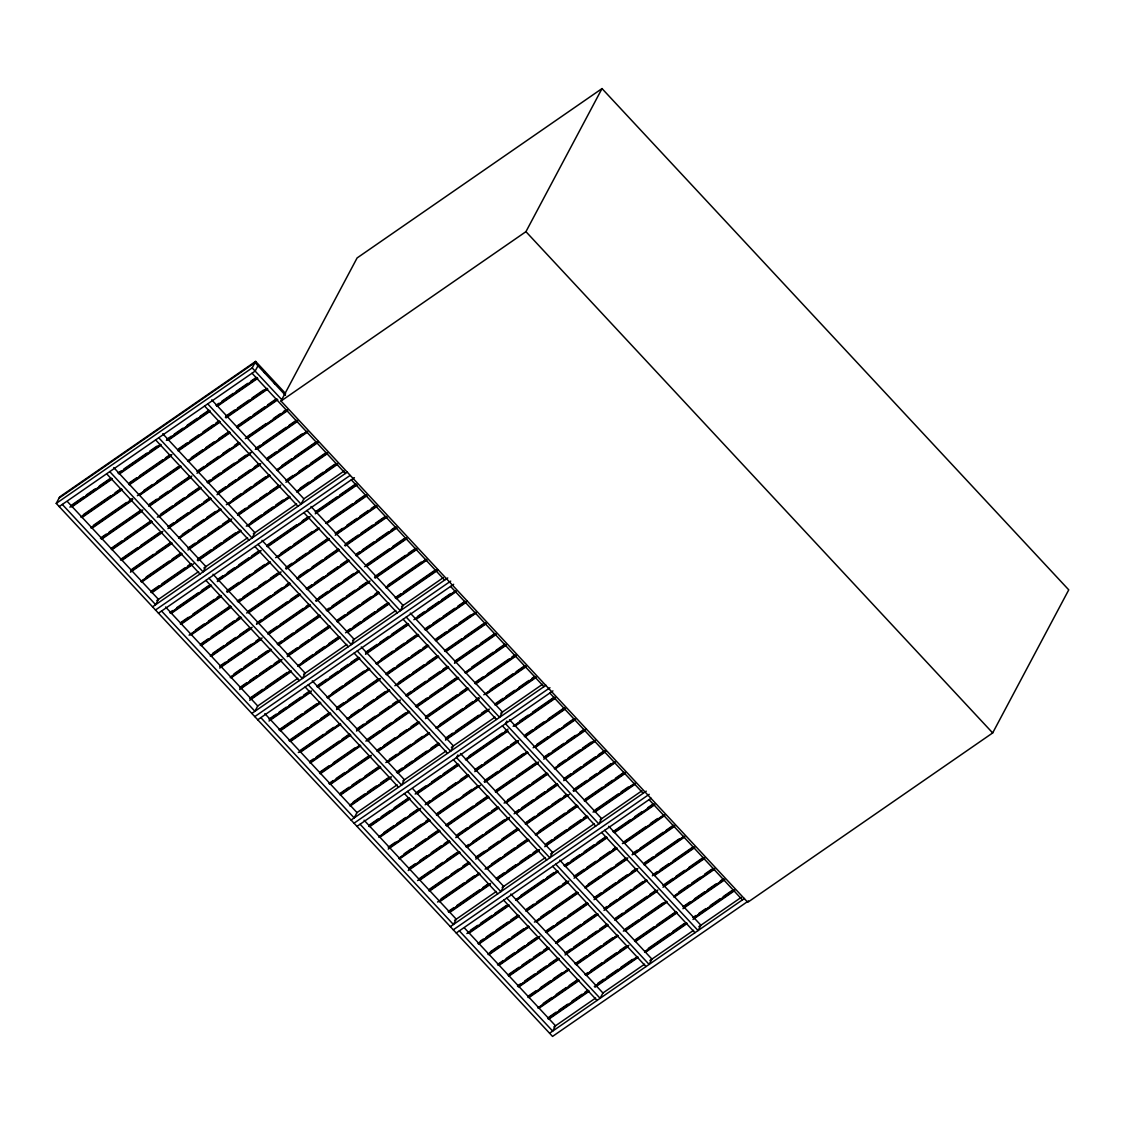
<?xml version="1.0" encoding="UTF-8"?>
<svg xmlns="http://www.w3.org/2000/svg" width="1125" height="1125" viewBox="0 0 1125 1125"><rect width="100%" height="100%" fill="white"/><g stroke="black" fill="none" stroke-linecap="round" stroke-linejoin="round"><path stroke-width="1.5" d="M748.477 900.928L552.544 1036.42L56.25 503.395L59.709 496.898L255.642 361.406L264.98 371.433L264.347 372.628M56.25 503.395L252.183 367.917L255.642 361.406M257.962 365.78L255.15 371.081L59.203 506.573M264.994 373.331L265.627 372.136L274.964 382.162L274.331 383.358M274.978 384.061L275.625 382.866L284.948 392.892L284.316 394.088M281.025 401.034L357.103 257.948L602.016 88.58L1068.75 589.852L992.672 732.938L747.745 902.292L281.025 401.034L525.938 231.666L602.016 88.58M284.977 394.791L285.609 393.595M457.917 754.917L456.497 757.561L549.844 857.827L552.67 852.511L460.519 753.553M506.897 721.041L505.491 723.698L598.837 823.95L601.65 818.648L509.498 719.677M59.077 498.094L255.009 362.602L285.497 395.339M71.916 504.942L83.447 496.969M86.33 494.972L94.978 488.995M99.295 486L109.378 479.039M118.027 473.062L120.909 471.066M123.792 469.069L146.841 453.136M149.723 451.139L156.923 446.161M167.006 439.186L171.338 436.191M174.206 434.208L182.855 428.231M187.172 425.236L197.269 418.261M200.152 416.264L208.786 410.287M216 405.309L218.869 403.312M221.752 401.33L233.283 393.356M236.166 391.359L247.683 383.4M250.566 381.403L256.331 377.409M69.848 507.122L111.628 478.237M118.828 473.245L160.608 444.361M166.373 440.381L209.602 410.484M216.802 405.506L257.147 377.606M71.128 506.63L111.473 478.744M118.673 473.752L160.453 444.867M167.667 439.889L209.447 410.991M216.647 406.013L256.992 378.113M71.944 506.827L112.275 478.941M119.489 473.948L161.269 445.064M168.469 440.086L210.248 411.187M217.448 406.209L257.794 378.309M83.348 514.659L110.728 495.731M115.045 492.75L120.811 488.77M129.459 482.78L136.659 477.802M139.542 475.819L162.591 459.872M165.473 457.875L169.791 454.894M178.439 448.917L187.087 442.941M189.956 440.944L198.605 434.967M202.936 431.972L213.019 425.011M215.902 423.014L218.784 421.017M225.984 416.039L234.619 410.063M237.502 408.066L249.033 400.092M251.916 398.109L263.447 390.136M81.281 516.853L121.613 488.953M128.812 483.975L170.606 455.091M177.806 450.112L219.586 421.214M225.352 417.234L267.131 388.336M81.127 517.359L121.458 489.459M128.672 484.481L171.886 454.598M177.652 450.619L219.431 421.72M226.631 416.742L266.977 388.842M81.928 517.556L122.273 489.656M129.473 484.678L171.253 455.794M178.453 450.802L220.233 421.917M225.998 417.938L267.778 389.039M93.333 525.389L126.478 502.481M129.361 500.484L132.244 498.502M143.761 490.528L152.409 484.552M156.727 481.556L178.341 466.608M191.306 457.65L202.838 449.677M205.72 447.68L214.355 441.703M218.686 438.722L228.769 431.747M237.403 425.77L250.383 416.798M253.252 414.816L264.783 406.842M267.666 404.845L276.314 398.869M91.266 527.583L131.597 499.683M137.363 495.703L180.591 465.82M187.791 460.828L229.57 431.944M236.77 426.966L277.116 399.066M91.111 528.089L132.891 499.191M138.656 495.211L180.436 466.327M187.636 461.334L229.416 432.45M236.63 427.472L276.961 399.572M91.912 528.286L132.258 500.386M139.458 495.408L181.237 466.523M188.452 461.531L230.231 432.647M237.431 427.669L277.762 399.769M100.448 538.116L106.214 534.122M109.083 532.139L140.78 510.216M149.428 504.239L156.628 499.261M159.511 497.264L168.159 491.288M172.477 488.306L189.773 476.339M196.973 471.361L204.173 466.383M207.056 464.386L218.588 456.427M222.905 453.431L230.105 448.453M234.436 445.458L238.753 442.477M247.402 436.5L266.133 423.548M273.333 418.556L280.533 413.578M283.416 411.595L286.298 409.598M101.25 538.312L141.595 510.412M148.795 505.434L190.575 476.536M197.775 471.558L239.555 442.673M245.32 438.68L287.1 409.795M101.095 538.819L142.875 509.92M148.641 505.941L191.869 476.058M197.62 472.064L239.414 443.18M246.614 438.188L286.945 410.302M101.911 539.016L142.242 511.116M149.442 506.138L191.236 477.239M196.988 473.259L240.216 443.377M247.416 438.384L287.761 410.498M111.867 547.847L121.964 540.872M124.847 538.875L150.778 520.945M160.861 513.97L172.378 505.997M175.261 504.014L183.909 498.038M188.227 495.042L198.323 488.067M206.958 482.091L209.841 480.094M212.723 478.111L219.923 473.119M222.806 471.136L234.337 463.163M238.655 460.167L245.855 455.189M255.952 448.214L260.269 445.233M263.152 443.236L286.2 427.303M289.083 425.306L296.283 420.328M111.234 549.042L151.58 521.142M157.345 517.163L200.559 487.266M207.773 482.287L250.987 452.405M255.305 449.409L297.098 420.525M112.528 548.55L151.425 521.648M158.625 516.67L200.405 487.772M207.619 482.794L250.833 452.911M256.598 448.917L296.944 421.031M111.895 549.731L152.227 521.845M159.441 516.867L201.22 487.969M208.42 482.991L250.2 454.092M257.4 449.114L297.745 421.228M120.417 559.561L137.714 547.608M140.597 545.625L159.314 532.673M167.963 526.697L173.728 522.703M176.611 520.72L188.128 512.747M191.011 510.75L199.659 504.773M203.977 501.778L209.742 497.798M218.391 491.822L225.591 486.844M228.473 484.847L235.673 479.869M238.556 477.872L250.088 469.898M254.405 466.917L258.736 463.922M267.37 457.945L276.019 451.969M278.902 449.986L301.95 434.039M121.233 559.758L161.564 531.872M168.778 526.894L210.558 497.995M217.758 493.017L259.538 464.119M266.738 459.141L307.083 431.241M121.078 560.264L162.858 531.38M168.623 527.4L210.403 498.502M217.603 493.523L260.817 463.627M266.583 459.647L306.928 431.747M121.88 560.461L162.225 532.575M167.991 528.581L211.205 498.698M216.97 494.719L260.184 464.822M267.398 459.844L307.73 431.944M131.85 569.292L153.464 554.358M156.347 552.361L170.747 542.405M182.278 534.431L189.478 529.453M192.361 527.456L203.892 519.483M206.761 517.5L215.409 511.509M232.706 499.556L241.341 493.58M244.223 491.597L251.423 486.605M254.306 484.622L265.837 476.648M281.686 465.694L291.769 458.719M294.652 456.722L314.817 442.772M131.217 570.487L171.562 542.602M178.763 537.609L220.542 508.725M226.308 504.731L269.522 474.848M276.722 469.87L317.067 441.97M131.062 570.994L171.408 543.108M178.608 538.116L220.387 509.231M227.588 504.253L269.367 475.355M276.581 470.377L318.361 441.478M130.43 572.189L172.209 543.291M179.409 538.312L221.189 509.428M228.403 504.45L270.183 475.552M277.383 470.573L317.728 442.673M146.166 577.041L169.214 561.094M172.097 559.111L180.731 553.12M187.945 548.142L195.145 543.164M198.028 541.167L205.228 536.189M208.111 534.192L219.642 526.233M222.511 524.236L229.725 519.258M238.359 513.281L245.573 508.289M248.456 506.306L257.091 500.33M259.973 498.333L267.173 493.355M270.056 491.358L278.705 485.381M285.905 480.403L293.119 475.425M298.87 471.431L307.519 465.455M310.402 463.458L326.25 452.503M141.202 581.217L181.547 553.317M188.747 548.339L230.527 519.455M237.727 514.462L279.506 485.578M286.72 480.6L327.052 452.7M141.047 581.723L181.392 553.823M188.592 548.845L231.82 518.962M237.572 514.969L280.8 485.086M286.566 481.106L326.897 453.206M141.862 581.92L182.194 554.02M187.959 550.041L231.188 520.158M238.388 515.166L280.167 486.281M285.933 482.302L327.712 453.403M151.819 590.752L159.033 585.773M161.916 583.777L184.964 567.844M187.847 565.847L190.73 563.85M197.93 558.872L210.895 549.9M213.778 547.917L220.978 542.939M223.861 540.942L235.392 532.969M251.241 522.014L261.323 515.039M264.206 513.042L272.841 507.066M275.723 505.069L282.938 500.091M300.22 488.137L308.869 482.161M314.62 478.181L323.269 472.205M326.152 470.208L334.8 464.231M151.186 591.947L191.531 564.047M197.297 560.067L240.511 530.184M246.277 526.191L289.505 496.308M296.705 491.33L337.05 463.43M151.073 592.481L191.405 564.595M198.619 559.603L240.398 530.719M247.598 525.741L289.378 496.842M296.578 491.864L336.923 463.964M151.875 592.678L193.655 563.794M197.986 560.798L241.2 530.916M248.4 525.938L290.18 497.039M297.394 492.061L337.725 464.161M156.811 600.525L198.591 571.641M203.836 568.013L247.584 537.764M253.336 533.784L296.564 503.887M303.764 498.909L344.109 471.009M152.55 606.825L347.456 472.05M155.503 610.003L350.002 475.509M158.47 613.181L354.403 477.689M169.734 612.534L172.617 610.538M176.948 607.556L198.548 592.608M201.431 590.611L208.631 585.633M217.28 579.656L223.045 575.677M227.363 572.681L234.577 567.703M238.894 564.722L248.977 557.747M251.859 555.75L259.059 550.772M267.708 544.795L296.522 524.869M302.288 520.875L308.053 516.895M315.253 511.917L336.867 496.969M339.75 494.972L355.584 484.017M170.55 612.731L210.881 584.831M218.095 579.853L259.875 550.969M267.075 545.977L308.855 517.092M316.055 512.114L356.4 484.214M170.395 613.237L210.727 585.337M217.941 580.359L261.155 550.477M266.92 546.483L310.148 516.6M315.9 512.62L356.245 484.72M171.197 613.434L211.542 585.534M217.308 581.555L260.522 551.672M267.722 546.68L309.502 517.795M315.267 513.802L357.047 484.917M181.167 622.266L188.367 617.288M192.698 614.292L214.298 599.358M217.181 597.361L220.064 595.364M227.264 590.386L238.795 582.413M243.112 579.431L250.327 574.439M254.644 571.458L264.727 564.483M280.575 553.528L290.658 546.553M293.541 544.556L312.272 531.605M331.003 518.653L352.617 503.719M355.5 501.722L364.134 495.745M180.534 623.461L220.88 595.561M226.631 591.581L269.859 561.684M275.625 557.705L318.839 527.822M326.039 522.844L366.384 494.944M180.38 623.967L220.725 596.067M227.925 591.089L269.705 562.191M276.905 557.212L318.684 528.328M325.898 523.336L366.23 495.45M181.181 624.164L221.527 596.264M227.292 592.284L270.506 562.388M277.72 557.409L319.5 528.525M326.7 523.533L367.045 495.647M195.483 630L204.117 624.023M208.448 621.042L230.048 606.094M237.262 601.116L240.145 599.119M243.028 597.122L254.545 589.163M258.863 586.167L266.077 581.189M270.394 578.194L277.594 573.216M286.242 567.239L292.008 563.259M296.325 560.264L306.408 553.289M309.291 551.306L328.022 538.355M335.222 533.362L342.436 528.384M346.753 525.403L356.836 518.428M359.719 516.431L368.367 510.455M371.25 508.458L375.567 505.477M189.084 635.175L230.864 606.291M238.064 601.312L279.844 572.414M285.609 568.434L328.823 538.552M336.038 533.559L376.369 505.673M190.364 634.697L230.709 606.797M237.909 601.819L281.137 571.922M286.903 567.942L328.683 539.058M335.883 534.066L376.214 506.18M191.18 634.894L231.511 606.994M238.725 602.016L280.505 573.117M286.256 569.138L329.484 539.241M335.25 535.261L377.03 506.377M201.15 643.725L208.35 638.733M211.233 636.75L219.867 630.773M224.198 627.778L234.281 620.803M237.164 618.82L240.047 616.823M248.681 610.847L270.295 595.898M274.627 592.917L281.827 587.925M286.144 584.944L289.027 582.947M299.109 575.972L307.758 569.995M312.075 567.014L322.158 560.039M325.041 558.042L338.006 549.07M346.655 543.094L358.186 535.134M361.069 533.138L372.586 525.164M375.469 523.167L384.117 517.191M200.503 644.906L240.848 617.02M246.614 613.027L289.828 583.144M297.042 578.166L338.822 549.267M344.587 545.288L386.367 516.403M200.362 645.413L240.694 617.527M247.894 612.548L289.688 583.65M296.887 578.672L338.667 549.773M345.867 544.795L386.212 516.895M201.164 645.609L241.509 617.723M248.709 612.731L290.489 583.847M297.689 578.869L339.469 549.97M345.234 545.991L387.014 517.092M212.569 653.456L224.1 645.483M226.983 643.486L235.617 637.509M239.948 634.528L250.031 627.553M257.231 622.561L261.562 619.58M264.431 617.583L287.494 601.65M290.377 599.653L297.577 594.675M306.225 588.698L311.977 584.705M314.859 582.722L323.508 576.745M327.825 573.75L337.908 566.775M340.791 564.778L348.005 559.8M356.639 553.823L359.522 551.827M362.405 549.844L373.936 541.87M376.819 539.873L388.336 531.914M391.219 529.917L395.55 526.922M210.502 655.636L250.833 627.75M256.598 623.756L299.827 593.873M307.027 588.895L348.806 559.997M356.006 555.019L396.352 527.119M210.347 656.142L252.127 627.258M256.444 624.263L299.672 594.38M306.872 589.402L348.652 560.503M355.852 555.525L396.197 527.625M211.148 656.339L251.494 628.453M258.694 623.461L300.473 594.577M307.673 589.598L349.453 560.7M356.667 555.722L396.998 527.822M219.684 666.169L225.436 662.189M228.319 660.192L239.85 652.219M242.733 650.236L251.381 644.259M255.698 641.264L260.016 638.269M268.664 632.292L277.312 626.316M280.195 624.333L303.244 608.386M306.127 606.389L309.009 604.406M319.092 597.431L327.727 591.455M330.609 589.458L339.258 583.481M343.575 580.5L353.672 573.525M366.638 564.553L389.686 548.606M392.569 546.623L404.086 538.65M220.486 666.366L260.831 638.466M268.031 633.488L309.811 604.603M315.577 600.609L358.791 570.727M364.556 566.747L406.336 537.848M220.331 666.872L262.111 637.987M267.877 633.994L309.656 605.109M316.856 600.117L358.636 571.233M365.85 566.255L406.181 538.355M219.698 668.067L261.478 639.169M268.678 634.191L310.458 605.306M316.223 601.312L359.452 571.43M366.652 566.452L406.997 538.552M233.986 673.903L241.186 668.925M244.069 666.942L255.6 658.969M258.483 656.972L267.131 650.995M277.214 644.02L281.531 641.039M284.414 639.042L293.062 633.066M295.945 631.069L318.994 615.136M326.194 610.144L329.077 608.161M331.959 606.164L343.491 598.191M346.359 596.208L355.008 590.217M359.325 587.236L366.539 582.258M375.173 576.281L405.436 555.356M408.319 553.359L415.519 548.381M230.47 677.095L270.816 649.195M278.016 644.217L319.795 615.333M326.995 610.341L368.789 581.456M374.541 577.462L416.32 548.578M230.316 677.602L270.661 649.702M277.861 644.723L319.641 615.825M326.855 610.847L370.069 580.964M375.834 576.984L416.18 549.084M231.131 677.798L271.462 649.898M278.677 644.92L320.456 616.022M327.656 611.044L369.436 582.159M375.202 578.166L416.981 549.281M239.653 687.628L246.853 682.65M249.736 680.653L256.95 675.675M259.819 673.678L271.35 665.705M274.233 663.722L279.998 659.728M287.198 654.75L297.281 647.775M300.164 645.778L308.812 639.802M311.695 637.819L328.978 625.852M337.627 619.875L344.827 614.897M347.709 612.9L359.241 604.941M362.109 602.944L370.758 596.967M375.089 593.972L377.958 591.989M388.055 585.014L421.186 562.092M240.455 687.825L280.8 659.925M288 654.947L329.78 626.048M336.994 621.07L378.773 592.186M385.973 587.194L426.319 559.308M240.314 688.331L282.094 659.433M287.845 655.453L329.639 626.555M336.839 621.577L378.619 592.692M385.819 587.7L426.164 559.814M239.681 689.513L281.461 660.628M287.213 656.648L330.441 626.752M337.641 621.773L379.42 592.889M386.634 587.897L426.966 560.011M249.638 698.358L262.603 689.386M265.486 687.389L287.1 672.455M302.948 661.486L313.031 654.511M315.914 652.528L324.562 646.552M328.88 643.556L338.962 636.581M347.611 630.605L350.494 628.608M353.377 626.625L360.577 621.647M363.459 619.65L374.991 611.677M377.873 609.68L386.508 603.703M395.156 597.727L400.922 593.747M403.805 591.75L434.053 570.839M250.453 698.555L290.784 670.655M297.998 665.677L339.778 636.778M345.544 632.798L388.758 602.902M395.958 597.923L436.303 570.038M250.327 699.089L290.672 671.189M297.872 666.211L339.652 637.327M346.852 632.334L388.631 603.45M395.845 598.472L437.625 569.573M249.694 700.284L291.473 671.386M298.673 666.408L340.453 637.509M347.667 632.531L389.447 603.647M396.647 598.669L436.992 570.769M257.512 706.134L297.858 678.234M303.609 674.255L346.837 644.372M352.603 640.378L395.817 610.495M401.583 606.516L443.362 577.617M251.817 713.433L447.75 577.941M254.77 716.611L450.703 581.119M257.723 719.775L453.656 584.297M269.002 719.142L276.202 714.15M279.084 712.167L286.284 707.189M289.167 705.192L300.698 697.219M303.567 695.222L309.333 691.242M317.981 685.266L326.63 679.289M329.512 677.292L338.147 671.316M341.03 669.319L348.23 664.341M351.113 662.358L358.327 657.366M365.527 652.388L377.044 644.414M379.927 642.431L388.575 636.455M391.458 634.458L407.306 623.503M417.389 616.528L424.589 611.55M427.472 609.553L439.003 601.58M441.886 599.583L450.52 593.606M269.803 719.339L310.148 691.439M317.348 686.461L359.128 657.562M366.328 652.584L408.108 623.7M413.873 619.706L455.653 590.822M269.648 719.845L311.428 690.947M317.194 686.967L358.973 658.069M366.173 653.091L407.953 624.206M415.167 619.214L455.498 591.328M269.016 721.027L310.795 692.142M317.995 687.164L359.775 658.266M365.541 654.286L408.769 624.389M415.969 619.411L456.314 591.525M278.986 729.872L291.952 720.9M294.834 718.903L302.034 713.925M304.917 711.928L316.448 703.969M332.297 693L342.38 686.025M345.262 684.042L363.994 671.091M381.277 659.138L392.808 651.164M395.677 649.167L404.325 643.191M407.208 641.194L415.856 635.217M424.491 629.241L430.256 625.261M433.139 623.264L440.339 618.286M443.222 616.289L454.753 608.33M457.636 606.333L464.836 601.355M279.788 730.055L320.133 702.169M327.333 697.191L369.113 668.292M376.327 663.314L418.106 634.416M425.306 629.438L465.637 601.552M279.633 730.561L319.978 702.675M327.178 697.697L368.958 668.798M376.172 663.82L417.952 634.922M425.152 629.944L466.931 601.059M280.448 730.758L320.78 702.872M327.994 697.894L369.773 668.995M376.973 664.017L418.753 635.119M425.953 630.141L466.298 602.241M288.97 740.587L307.702 727.636M310.584 725.653L317.784 720.661M320.667 718.678L329.316 712.702M336.516 707.709L343.716 702.731M348.047 699.75L358.13 692.775M361.013 690.778L378.295 678.825M386.944 672.848L394.144 667.87M397.027 665.873L408.558 657.9M411.441 655.917L420.075 649.927M422.958 647.944L427.275 644.948M435.923 638.972L446.006 631.997M448.889 630.014L456.103 625.022M458.972 623.039L470.503 615.066M289.786 740.784L330.117 712.898M337.317 707.906L379.111 679.022M386.311 674.044L428.091 645.145M435.291 640.167L475.636 612.267M289.631 741.291L329.962 713.405M337.177 708.413L380.391 678.53M386.156 674.55L427.936 645.652M436.584 639.675L475.481 612.773M290.433 741.487L330.778 713.602M336.53 709.608L379.758 679.725M386.958 674.747L428.738 645.848M435.952 640.87L476.283 612.97M300.403 750.319L323.452 734.386M326.334 732.389L333.534 727.411M350.831 715.458L359.466 709.481M363.797 706.486L373.88 699.511M376.763 697.528L385.411 691.538M398.377 682.58L409.894 674.606M412.777 672.609L424.308 664.65M427.191 662.653L435.825 656.677M444.473 650.7L461.756 638.747M464.639 636.75L483.37 623.798M298.322 752.513L340.102 723.614M347.316 718.636L389.095 689.752M394.861 685.758L438.075 655.875M445.275 650.897L485.62 622.997M299.616 752.02L339.961 724.12M347.161 719.142L388.941 690.258M396.141 685.266L437.92 656.381M445.12 651.403L485.466 623.503M300.417 752.217L340.762 724.317M347.962 719.339L389.742 690.455M396.942 685.462L438.736 656.578M445.936 651.6L486.267 623.7M310.387 761.048L313.27 759.052M316.153 757.069L339.202 741.122M342.084 739.139L349.284 734.147M356.498 729.169L363.698 724.191M366.581 722.194L375.216 716.217M379.547 713.236L389.63 706.261M392.512 704.264L396.83 701.269M406.913 694.308L411.244 691.312M414.127 689.316L425.644 681.356M428.527 679.359L440.058 671.386M442.941 669.389L447.258 666.408M455.906 660.431L477.506 645.483M480.389 643.486L494.803 633.53M309.755 762.244L350.1 734.344M357.3 729.366L399.08 700.481M406.28 695.489L448.059 666.605M455.273 661.627L495.605 633.727M309.6 762.75L349.945 734.85M357.145 729.872L400.373 699.989M406.125 695.995L447.905 667.111M455.119 662.133L495.45 634.233M310.416 762.947L350.747 735.047M356.512 731.067L399.741 701.17M406.941 696.192L448.72 667.308M454.486 663.314L496.266 634.43M320.372 771.778L329.02 765.802M333.337 762.806L354.952 747.872M367.917 738.9L379.448 730.927M382.331 728.944L390.98 722.967M395.297 719.972L405.38 712.997M415.462 706.022L426.994 698.048M429.877 696.066L441.394 688.092M444.277 686.095L455.808 678.136M471.656 667.167L493.27 652.233M496.139 650.236L504.787 644.259M319.739 772.973L360.084 745.073M365.85 741.094L409.064 711.197M416.278 706.219L458.058 677.334M465.258 672.342L505.603 644.456M319.584 773.48L359.93 745.58M367.13 740.602L408.909 711.703M416.123 706.725L457.903 677.841M465.103 672.848L505.448 644.962M320.4 773.677L360.731 745.777M367.945 740.798L409.725 711.9M416.925 706.922L458.705 678.038M465.905 673.045L506.25 645.159M328.922 783.506L333.253 780.511M336.122 778.514L344.77 772.538M349.102 769.556L369.267 755.606M377.916 749.63L380.784 747.633M383.667 745.65L395.198 737.677M399.516 734.681L406.73 729.703M411.047 726.708L418.247 721.73M425.447 716.752L457.144 694.828M460.027 692.845L467.241 687.867M475.875 681.877L483.075 676.898M487.406 673.917L509.02 658.969M511.903 656.972L514.772 654.989M329.738 783.703L370.069 755.803M377.269 750.825L419.062 721.927M426.262 716.948L468.042 688.05M475.242 683.072L515.587 655.186M329.583 784.209L371.362 755.311M377.128 751.331L418.908 722.433M426.108 717.455L467.888 688.556M475.087 683.578L515.433 655.692M330.384 784.392L370.73 756.506M377.93 751.528L419.709 722.63M425.475 718.65L468.689 688.753M475.903 683.775L516.234 655.889M340.355 793.238L349.003 787.261M351.886 785.264L360.52 779.287M364.852 776.292L379.252 766.336M389.334 759.361L396.548 754.383M399.417 752.386L410.948 744.413M415.266 741.431L422.48 736.439M439.763 724.486L462.811 708.553M465.694 706.556L472.894 701.578M475.777 699.581L478.659 697.598M490.191 689.625L498.839 683.648M503.156 680.653L513.239 673.678M516.122 671.695L524.77 665.719M339.722 794.419L380.053 766.533M385.819 762.539L429.047 732.656M436.247 727.678L478.027 698.78M483.792 694.8L525.572 665.902M341.002 793.927L379.913 767.039M387.112 762.047L428.892 733.163M436.092 728.184L479.32 698.288M485.086 694.308L525.417 666.408M340.369 795.122L380.714 767.236M387.914 762.244L429.694 733.359M436.908 728.381L478.687 699.483M485.887 694.505L526.233 666.605M353.222 801.97L364.753 793.997M367.636 792L376.27 786.023M380.602 783.042L387.802 778.05M396.45 772.073L402.202 768.094M405.084 766.097L412.298 761.119M415.167 759.122L426.698 751.162M431.016 748.167L438.23 743.189M445.43 738.211L452.63 733.219M455.513 731.236L478.561 715.289M481.444 713.306L485.775 710.311M495.858 703.336L503.058 698.358M505.941 696.361L514.589 690.384M518.906 687.403L528.989 680.428M531.872 678.431L534.755 676.434M349.706 805.148L390.052 777.263M397.252 772.27L439.031 743.386M446.231 738.408L488.011 709.509M495.225 704.531L535.556 676.631M349.58 805.697L391.373 776.798M397.125 772.819L438.905 743.92M446.119 738.942L489.333 709.059M495.098 705.066L535.444 677.18M350.395 805.88L390.727 777.994M397.941 773.016L439.72 744.117M445.486 740.138L488.7 710.241M495.9 705.262L536.245 677.377M356.766 812.742L397.111 784.842M402.877 780.862L446.091 750.966M451.336 747.338L495.084 717.103M500.836 713.109L542.63 684.225M351.07 820.041L545.977 685.266M354.023 823.205L549.956 687.727M356.977 826.383L552.923 690.891M369.689 824.752L378.338 818.761M381.22 816.778L389.869 810.802M394.186 807.806L408.6 797.85M417.234 791.873L425.883 785.897M431.648 781.903L440.297 775.927M443.166 773.93L457.58 763.973M469.111 756L502.242 733.092M505.125 731.095L508.008 729.098M519.525 721.139L528.173 715.163M532.491 712.167L554.105 697.219M369.056 825.933L409.402 798.047M415.167 794.053L458.381 764.17M465.595 759.192L507.375 730.294M513.127 726.314L554.92 697.416M368.902 826.439L409.247 798.553M416.447 793.561L458.227 764.677M465.441 759.698L507.22 730.8M514.42 725.822L554.766 697.922M369.717 826.636L410.048 798.75M417.263 793.758L459.042 764.873M466.242 759.895L508.022 730.997M515.222 726.019L555.567 698.119M384.005 832.486L394.088 825.511M396.97 823.514L405.619 817.538M409.936 814.556L417.136 809.564M425.784 803.588L430.116 800.606M432.984 798.609L441.633 792.633M447.398 788.653L456.047 782.677M460.364 779.681L467.564 774.703M474.764 769.725L481.978 764.733M484.861 762.75L507.909 746.803M510.792 744.806L516.558 740.827M525.192 734.85L532.406 729.872M535.275 727.875L543.923 721.898M548.241 718.917L564.089 707.948M379.055 836.663L419.386 808.763M425.152 804.783L468.38 774.9M475.58 769.922L517.359 741.023M524.559 736.045L564.905 708.145M378.9 837.169L420.68 808.284M426.445 804.291L468.225 775.406M475.425 770.428L518.639 740.531M524.405 736.552L564.75 708.652M379.702 837.366L420.047 809.466M427.247 804.488L469.027 775.603M474.792 771.609L518.006 741.727M525.22 736.748L565.552 708.848M388.237 847.195L395.438 842.217M399.755 839.222L409.837 832.247M412.72 830.264L421.369 824.287M425.686 821.292L428.569 819.295M437.217 813.319L457.383 799.369M463.148 795.389L471.797 789.413M484.763 780.441L497.728 771.483M500.611 769.486L523.659 753.553M536.625 744.581L548.156 736.608M551.039 734.625L559.673 728.648M564.005 725.653L574.087 718.678M389.039 847.392L429.384 819.492M436.584 814.514L478.364 785.63M484.13 781.636L527.344 751.753M533.109 747.773L574.889 718.875M388.884 847.898L429.23 819.998M436.43 815.02L478.209 786.136M485.409 781.144L527.189 752.259M534.403 747.281L574.734 719.381M388.252 849.094L430.031 820.195M437.231 815.217L480.459 785.334M484.777 782.339L528.005 752.456M535.205 747.478L575.55 719.578M403.987 853.931L411.187 848.953M415.505 845.972L425.587 838.997M428.47 837L437.119 831.023M445.767 825.047L473.133 806.119M476.016 804.122L487.547 796.148M496.181 790.172L513.478 778.219M516.361 776.236L535.092 763.284M543.727 757.308L549.492 753.314M552.375 751.317L563.906 743.358M566.789 741.361L575.423 735.384M579.755 732.389L584.072 729.408M399.023 858.122L439.369 830.222M446.569 825.244L488.348 796.345M495.548 791.367L537.328 762.483M544.542 757.491L584.873 729.605M398.869 858.628L439.214 830.728M446.414 825.75L488.194 796.852M495.394 791.873L538.622 761.991M544.388 757.997L586.167 729.113M399.684 858.825L440.016 830.925M447.23 825.947L489.009 797.048M496.209 792.07L537.989 763.186M543.755 759.192L585.534 730.308M409.655 867.656L415.406 863.662M419.738 860.681L426.938 855.703M431.255 852.708L441.337 845.733M444.22 843.75L448.552 840.755M457.186 834.778L467.283 827.803M470.152 825.806L488.883 812.855M491.766 810.872L497.531 806.878M507.614 799.903L529.228 784.969M532.111 782.972L546.511 773.016M558.042 765.042L565.242 760.064M568.125 758.067L579.656 750.094M582.539 748.097L591.173 742.12M409.008 868.852L449.353 840.952M456.553 835.973L498.333 807.075M504.098 803.095L547.327 773.213M554.527 768.22L594.872 740.334M408.867 869.358L449.198 841.458M456.398 836.48L498.178 807.581M505.392 802.603L547.172 773.705M554.372 768.727L594.717 740.841M408.22 870.539L450.014 841.655M455.766 837.661L498.994 807.778M506.194 802.8L547.973 773.902M555.173 768.923L595.519 741.038M419.639 878.386L431.156 870.413M435.488 867.417L442.688 862.439M447.005 859.458L457.088 852.483M465.736 846.506L468.619 844.509M472.936 841.514L483.033 834.539M485.916 832.556L504.633 819.605M514.73 812.63L519.047 809.634M521.93 807.652L533.447 799.678M536.33 797.681L544.978 791.705M547.861 789.708L556.509 783.731M563.709 778.753L570.909 773.775M573.792 771.778L580.992 766.8M583.875 764.803L595.406 756.844M598.289 754.847L604.055 750.867M417.558 880.566L459.337 851.681M466.552 846.703L508.331 817.805M514.083 813.825L557.311 783.928M564.511 778.95L604.856 751.05M418.852 880.073L459.183 852.188M466.397 847.195L509.611 817.313M515.377 813.333L557.156 784.434M564.356 779.456L606.136 750.572M419.653 880.27L459.998 852.384M467.198 847.392L508.978 818.508M516.178 813.53L557.958 784.631M563.723 780.652L605.503 751.753M429.623 889.102L446.906 877.148M451.238 874.167L458.438 869.189M462.755 866.194L468.52 862.214M475.72 857.222L484.369 851.245M488.7 848.264L498.783 841.289M501.666 839.292L517.514 828.337M526.148 822.361L534.797 816.384M537.68 814.388L549.197 806.414M552.08 804.431L560.728 798.455M563.611 796.458L566.494 794.461M573.694 789.483L586.659 780.511M589.542 778.528L596.742 773.536M599.625 771.553L611.156 763.58M428.991 890.297L469.336 862.411M476.536 857.419L518.316 828.534M525.516 823.556L567.295 794.658M573.061 790.678L614.841 761.78M428.836 890.803L469.181 862.917M476.381 857.925L518.161 829.041M525.361 824.062L567.141 795.164M574.355 790.186L614.686 762.286M429.637 891L469.983 863.1M475.748 859.12L518.962 829.237M526.177 824.259L569.391 794.362M573.722 791.381L615.502 762.483M441.056 898.833L464.105 882.9M466.987 880.903L474.188 875.925M491.484 863.972L500.119 857.995M504.45 855L514.533 848.025M517.416 846.042L526.05 840.066M539.016 831.094L550.547 823.12M553.43 821.137L564.961 813.164M567.83 811.167L576.478 805.191M585.127 799.214L602.409 787.261M605.292 785.264L612.492 780.286M615.375 778.289L624.023 772.313M437.541 902.025L479.32 873.127M485.086 869.147L528.3 839.264M535.5 834.272L577.294 805.388M584.494 800.409L624.825 772.509M438.82 901.533L479.166 873.633M486.366 868.655L528.145 839.77M535.359 834.778L577.139 805.894M584.339 800.916L624.67 773.016M439.636 901.73L479.967 873.83M487.181 868.852L528.961 839.967M536.161 834.975L577.941 806.091M585.141 801.112L625.486 773.213M448.158 911.559L453.923 907.58M456.806 905.583L479.855 889.636M482.737 887.653L488.503 883.659M497.137 877.683L504.352 872.705M507.234 870.708L515.869 864.731M520.2 861.75L530.283 854.775M533.166 852.778L537.483 849.797M546.131 843.806L551.897 839.827M554.766 837.83L566.297 829.87M569.18 827.873L580.711 819.9M583.58 817.917L586.462 815.92M595.111 809.944L618.159 793.997M621.042 792.014L628.242 787.022M448.959 911.756L489.305 883.856M496.505 878.878L538.284 849.994M545.498 845.002L587.278 816.117M593.044 812.123L634.823 783.239M448.847 912.291L490.627 883.406M496.392 879.413L539.606 849.53M545.372 845.55L587.152 816.652M594.352 811.673L634.697 783.773M449.648 912.487L489.994 884.602M497.194 879.609L538.973 850.725M544.739 846.731L587.953 816.848M595.167 811.87L635.498 783.97M454.584 920.334L496.364 891.45M502.13 887.456L545.358 857.573M550.603 853.945L594.337 823.697M600.103 819.717L641.883 790.819M450.323 926.634L646.27 791.142M453.277 929.813L649.223 794.32M456.244 932.991L651.136 798.216M470.391 930.347L477.605 925.369M480.473 923.372L492.005 915.413M494.888 913.416L506.419 905.442M520.819 895.486L543.867 879.539M546.75 877.556L553.95 872.564M564.047 865.589L568.364 862.608M571.247 860.611L579.895 854.634M584.212 851.653L594.295 844.678M597.178 842.681L605.827 836.705M613.027 831.727L630.309 819.773M634.641 816.778L641.841 811.8M647.606 807.806L653.372 803.827M466.875 933.539L508.655 904.641M515.869 899.663L557.648 870.778M564.848 865.786L606.628 836.902M613.828 831.923L654.173 804.023M468.169 933.047L508.5 905.147M515.714 900.169L557.494 871.284M564.694 866.292L606.473 837.408M613.673 832.43L654.019 804.53M468.97 933.244L509.316 905.344M516.516 900.366L558.295 871.481M565.495 866.489L607.289 837.605M614.489 832.627L654.82 804.727M480.389 941.077L483.258 939.08M486.141 937.097L493.355 932.119M496.223 930.122L507.755 922.148M510.637 920.152L517.837 915.173M526.486 909.197L533.686 904.219M536.569 902.222L559.617 886.289M562.5 884.292L566.831 881.297M574.031 876.319L584.114 869.344M586.997 867.361L595.645 861.384M599.962 858.389L610.045 851.414M612.928 849.417L615.811 847.434M624.459 841.458L646.059 826.509M650.391 823.528L657.591 818.536M478.308 943.27L518.653 915.37M525.853 910.392L567.633 881.494M574.833 876.516L616.613 847.631M622.378 843.637L664.158 814.753M478.153 943.777L518.498 915.877M525.698 910.898L568.927 881.016M574.678 877.022L616.458 848.138M623.672 843.145L664.003 815.259M478.955 943.973L519.3 916.073M526.5 911.095L568.28 882.197M574.045 878.217L617.273 848.334M624.473 843.342L664.819 815.456M490.373 951.806L499.008 945.83M501.891 943.833L509.105 938.855M511.987 936.858L523.505 928.898M540.802 916.931L549.436 910.955M552.319 908.972L575.367 893.025M588.333 884.067L599.864 876.094M602.747 874.097L611.395 868.12M615.712 865.139L625.795 858.164M632.995 853.172L637.327 850.191M640.209 848.194L663.258 832.261M666.141 830.264L673.341 825.286M488.292 954L528.638 926.1M534.403 922.12L577.617 892.223M584.817 887.245L626.611 858.361M632.362 854.367L674.142 825.483M488.137 954.506L528.483 926.606M535.683 921.628L577.462 892.73M584.677 887.752L627.891 857.869M632.208 854.873L674.002 825.989M488.953 954.703L529.284 926.803M536.498 921.825L578.278 892.927M585.478 887.948L627.258 859.05M634.458 854.072L674.803 826.186M497.475 964.519L503.241 960.539M506.123 958.542L514.772 952.566M517.641 950.583L524.855 945.591M527.737 943.608L536.372 937.631M546.455 930.656L553.669 925.678M556.552 923.681L565.186 917.705M568.069 915.708L586.8 902.756M594 897.778L601.214 892.8M604.097 890.803L615.614 882.83M618.497 880.847L627.145 874.856M631.462 871.875L635.78 868.88M644.428 862.903L653.077 856.927M655.959 854.944L679.008 838.997M498.291 964.716L538.622 936.83M545.822 931.852L587.602 902.953M594.816 897.975L636.595 869.077M643.795 864.098L684.141 836.212M498.136 965.222L539.916 936.338M545.667 932.358L587.461 903.459M594.661 898.481L637.875 868.584M643.641 864.605L683.986 836.705M498.938 965.419L539.283 937.533M546.483 932.541L588.263 903.656M594.028 899.677L637.242 869.78M644.456 864.802L684.788 836.902M508.908 974.25L518.991 967.289M521.873 965.292L530.522 959.316M533.405 957.319L540.605 952.341M543.488 950.344L547.805 947.362M557.888 940.388L569.419 932.414M572.302 930.417L580.936 924.441M583.819 922.458L595.35 914.484M603.998 908.508L606.881 906.511M609.75 904.514L616.964 899.536M619.847 897.539L631.364 889.58M634.247 887.583L642.895 881.606M652.978 874.631L657.295 871.636M660.178 869.653L668.827 863.677M673.144 860.681L693.323 846.731M508.275 975.445L548.606 947.559M555.82 942.567L597.6 913.683M604.8 908.705L646.58 879.806M652.345 875.827L694.125 846.928M509.555 974.953L548.466 948.066M555.666 943.073L597.445 914.189M604.645 909.211L646.425 880.312M653.625 875.334L693.97 847.434M508.922 976.148L549.267 948.263M556.467 943.27L598.247 914.386M604.012 910.392L647.241 880.509M654.441 875.531L694.772 847.631M517.458 985.978L520.341 983.981M524.658 981L534.741 974.025M537.623 972.028L546.272 966.052M549.155 964.069L556.355 959.077M565.003 953.1L570.755 949.12M573.638 947.123L585.169 939.15M588.052 937.167L596.686 931.191M599.569 929.194L606.783 924.216M615.417 918.239L622.631 913.247M625.5 911.264L647.114 896.316M649.997 894.319L655.763 890.339M662.962 885.361L673.045 878.386M675.928 876.389L684.577 870.413M688.894 867.431L703.308 857.461M518.259 986.175L558.605 958.275M565.805 953.297L607.584 924.413M614.784 919.42L656.564 890.536M663.778 885.558L704.109 857.658M518.105 986.681L558.45 958.781M565.65 953.803L607.43 924.919M614.63 919.927L657.858 890.044M663.623 886.064L703.955 858.164M518.906 986.878L559.252 958.978M565.017 954.998L608.231 925.116M615.445 920.123L657.225 891.239M662.991 887.259L704.77 858.361M528.877 995.709L536.091 990.731M540.408 987.736L550.491 980.761M553.373 978.778L562.022 972.802M574.987 963.83L586.505 955.856M589.388 953.873L600.919 945.9M603.802 943.903L612.45 937.927M625.416 928.969L638.381 919.997M641.264 918L662.864 903.066M678.712 892.097L688.795 885.122M691.678 883.139L700.327 877.163M704.644 874.167L711.858 869.189M528.244 996.905L568.589 969.005M575.789 964.027L617.569 935.142M623.334 931.148L666.562 901.266M673.763 896.288L714.094 868.387M528.089 997.411L568.434 969.511M575.634 964.533L617.414 935.634M624.628 930.656L666.408 901.772M673.608 896.794L713.953 868.894M528.905 997.608L569.236 969.708M576.45 964.73L618.23 935.831M625.43 930.853L667.209 901.969M674.409 896.991L714.755 869.091M543.192 1003.444L551.841 997.467M556.158 994.486L566.241 987.511M569.123 985.514L577.772 979.537M584.972 974.559L587.855 972.562M590.737 970.58L602.255 962.606M605.138 960.609L616.669 952.636M619.552 950.653L625.317 946.659M635.4 939.684L654.131 926.733M657.014 924.75L675.731 911.798M682.945 906.806L690.145 901.828M694.462 898.847L704.559 891.872M707.428 889.875L716.077 883.898M720.394 880.917L723.277 878.92M538.242 1007.634L578.573 979.734M585.773 974.756L627.567 945.858M634.767 940.88L676.547 911.995M683.747 907.003L724.092 879.117M538.087 1008.141L578.419 980.241M585.633 975.262L628.847 945.366M634.612 941.386L676.392 912.502M683.592 907.509L723.937 879.623M538.889 1008.337L579.234 980.438M586.434 975.459L628.214 946.561M635.414 941.583L677.194 912.698M682.959 908.705L724.739 879.82M548.859 1017.169L556.059 1012.191M558.942 1010.194L567.591 1004.217M571.908 1001.222L581.991 994.247M584.873 992.264L587.756 990.267M597.839 983.292L603.605 979.312M606.487 977.316L618.019 969.342M620.887 967.359L632.419 959.386M648.267 948.417L669.881 933.483M672.764 931.486L684.281 923.513M692.93 917.536L695.812 915.553M698.695 913.556L705.895 908.578M710.212 905.583L720.309 898.608M723.178 896.625L731.827 890.648M548.227 1018.364L588.558 990.464M594.323 986.484L637.552 956.587M644.752 951.609L686.531 922.711M693.731 917.733L734.077 889.847M548.1 1018.898L588.445 990.998M595.645 986.02L637.425 957.136M644.625 952.144L686.405 923.259M693.619 918.281L733.95 890.381M548.902 1019.095L589.247 991.195M595.013 987.216L638.227 957.319M645.441 952.341L687.22 923.456M692.986 919.463L734.766 890.578M553.852 1026.942L595.631 998.044M602.831 993.066L644.611 964.181M649.856 960.553L693.591 930.305M698.836 926.677L741.136 897.427M549.591 1033.242L744.483 898.467M525.938 231.666L992.672 732.938M252.183 367.917L281.475 399.361M252.042 373.233L345.389 473.484M351.295 479.841L444.642 580.092M450.562 586.434L543.909 686.686M549.816 693.042L643.163 793.294M649.069 799.65L742.416 899.902M211.725 399.867L303.877 498.839L301.05 504.141L207.717 403.889M310.992 506.475L403.13 605.433L400.317 610.748L306.97 510.483M410.245 613.069L502.397 712.041L499.57 717.342L406.223 617.091M608.766 826.284L700.917 925.242L698.091 930.558L604.744 830.292M204.609 406.027L297.956 506.278M303.863 512.634L397.209 612.886M403.13 619.242L496.477 719.494M502.383 725.836L595.73 826.088M601.636 832.444L694.983 932.695M162.745 433.744L254.897 532.702L252.07 538.017L158.723 437.752M261.998 540.337L354.15 639.309L351.323 644.611L257.991 544.359M361.266 646.945L453.403 745.917L450.591 751.219L357.244 650.967M559.772 860.147L651.923 959.119L649.111 964.42L555.764 864.169M155.63 439.903L248.977 540.155M254.883 546.511L348.23 646.763M354.136 653.105L447.483 753.356M453.403 759.712L546.75 859.964M552.656 866.32L646.003 966.572M113.766 467.606L205.903 566.578L203.091 571.88L109.744 471.628M213.019 574.214L305.17 673.186L302.344 678.488L208.997 578.236M312.272 680.822L404.423 779.78L401.597 785.095L308.264 684.844M412.734 788.709L503.677 886.388L500.864 891.689L407.517 791.437M510.792 894.023L602.944 992.995L600.117 998.297L506.77 898.045M106.636 473.78L199.983 574.031M205.903 580.373L299.25 680.639M305.156 686.981L398.503 787.233M404.409 793.589L497.756 893.841M503.677 900.183L597.023 1000.448M67.528 501.694L158.47 599.372L155.658 604.688L62.311 504.436M165.586 607.008L257.738 705.98L254.911 711.281L161.564 611.03M264.839 713.616L356.991 812.588L354.164 817.889L260.831 717.638M364.106 820.223L456.244 919.181L453.431 924.497L360.084 824.245M464.555 928.111L555.511 1025.789L552.684 1031.091L459.337 930.839"/></g></svg>
